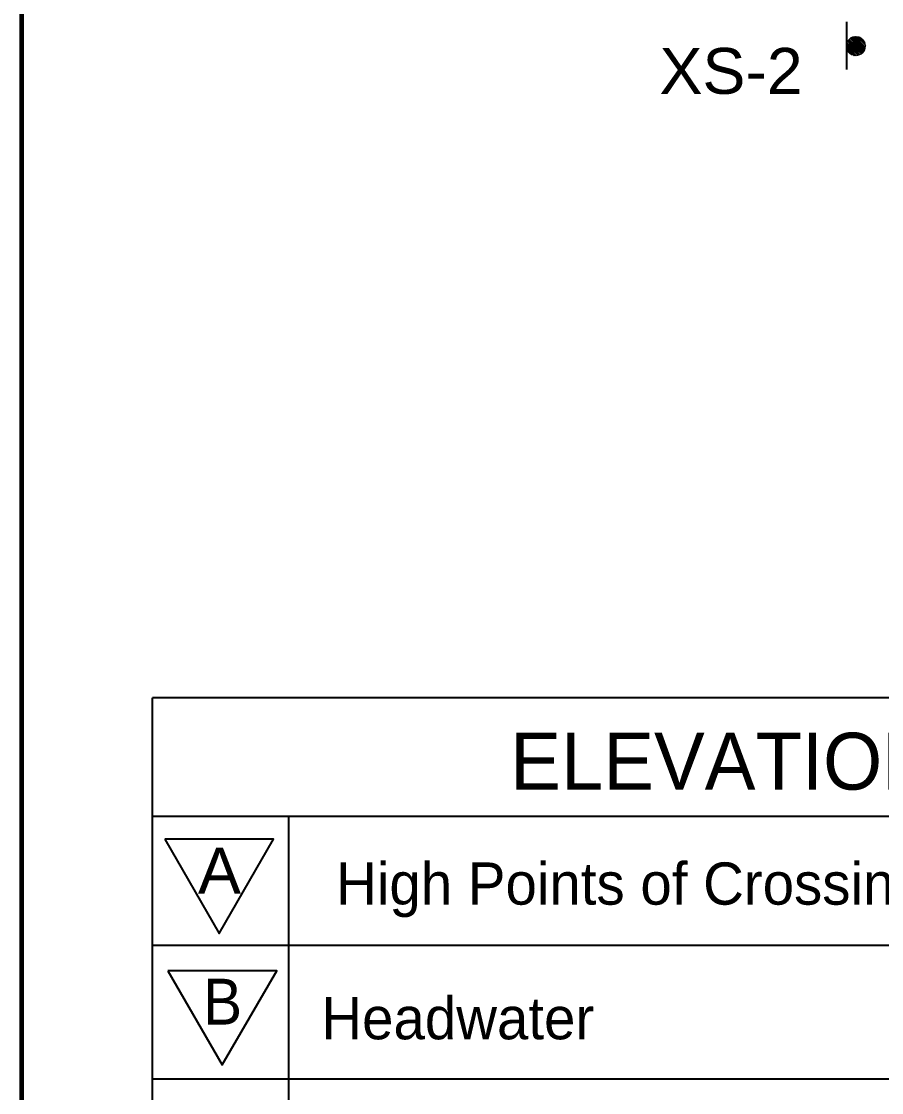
# Model space of a CAD drawing. Extents: x -8731 to -4066, y -66522 to -56618.
# Drawn here: x -5609.8 to -5398.8, y -66074.7 to -65812.1 of the extents above; entities that cross this region are included whole.
import ezdxf
from ezdxf.enums import TextEntityAlignment as Align

# ---------------------------------------------------------------- set-up
doc = ezdxf.new("R2010")
doc.units = 0
doc.header["$LTSCALE"] = 4.5
doc.layers.add('1', color=7, linetype='Continuous', lineweight=13)
doc.layers.add('3', color=7, linetype='Continuous', lineweight=40)

msp = doc.modelspace()

# ---------------------------------------------------------------- linework, layer by layer
at = {"layer": '1'}
for p, q in [((-5402.84, -65818.76), (-5405.84, -65815.76)), ((-5402.84, -65818.44), (-5405.54, -65815.76)), ((-5402.84, -65818.3), (-5405.38, -65815.76)), ((-5402.7, -65818), (-5404.94, -65815.76)), ((-5402.84, -65817.56), (-5404.64, -65815.76)), ((-5404.34, -65820.4), (-5407.5, -65817.4)), ((-5404.64, -65820.4), (-5407.5, -65817.56)), ((-5404.94, -65820.56), (-5407.5, -65817.84)), ((-5405.24, -65820.56), (-5407.5, -65818.16)), ((-5404.18, -65820.24), (-5407.34, -65817.24)), ((-5404.04, -65820.24), (-5407.18, -65816.96)), ((-5403.74, -65820.1), (-5407.04, -65816.8)), ((-5403.58, -65819.96), (-5406.9, -65816.64)), ((-5403.44, -65819.8), (-5406.74, -65816.5)), ((-5403.3, -65819.64), (-5406.58, -65816.2)), ((-5403.14, -65819.5), (-5406.44, -65816.04)), ((-5402.98, -65819.2), (-5406.14, -65816.04)), ((-5402.98, -65818.9), (-5405.98, -65815.9)), ((-5402.84, -65817.24), (-5404.34, -65815.9)), ((-5405.54, -65820.56), (-5407.5, -65818.44)), ((-5405.98, -65820.4), (-5407.34, -65818.9))]:
    msp.add_line(p, q, dxfattribs=at)
at = {"layer": '1', "lineweight": 100}
msp.add_lwpolyline([(-5609.76, -65463.56), (-5609.76, -66481.48), (-4119, -66481.48)], dxfattribs=at)
at = {"layer": '1'}
msp.add_circle((-5405.09, -65818.15), 2.35, dxfattribs=at)
at = {"layer": '3'}
for p, q in [((-5407.34, -65823.84), (-5407.34, -65812.16)), ((-5577.58, -66160.6), (-5577.58, -65977.9)), ((-5287.18, -65977.9), (-5577.58, -65977.9)), ((-5287.18, -66007), (-5577.58, -66007)), ((-5544.14, -66160.6), (-5544.14, -66007)), ((-5287.18, -66071.36), (-5577.58, -66071.36))]:
    msp.add_line(p, q, dxfattribs=at)
for points in [[(-5574.58, -66012.56), (-5561.24, -66035.64), (-5547.9, -66012.56)], [(-5573.84, -66044.8), (-5560.5, -66067.9), (-5547.14, -66044.8)]]:
    msp.add_lwpolyline(points, close=True, dxfattribs=at)
msp.add_lwpolyline([(-5287.18, -66038.64), (-5544.14, -66038.64), (-5577.58, -66038.64)], dxfattribs=at)

# ---------------------------------------------------------------- texts
for s, width, p in [('XS-2', 1.05, (-5435.71, -65829.84)), ('A', 1.05, (-5561.19, -66025.9)), ('B', 0.95, (-5560.4, -66058))]:
    msp.add_text(s, height=11.25, dxfattribs=dict(at, width=width)).set_placement(p, align=Align.CENTER)
for s, height, p in [('ELEVATIONS', 13.95, (-5431.3, -66000.4)), ('High Points of Crossing', 10.35, (-5460.27, -66028.6)), ('Headwater', 10.35, (-5502.74, -66061.6))]:
    msp.add_text(s, height=height, dxfattribs=at).set_placement(p, align=Align.CENTER)

doc.saveas('drawing.dxf')
